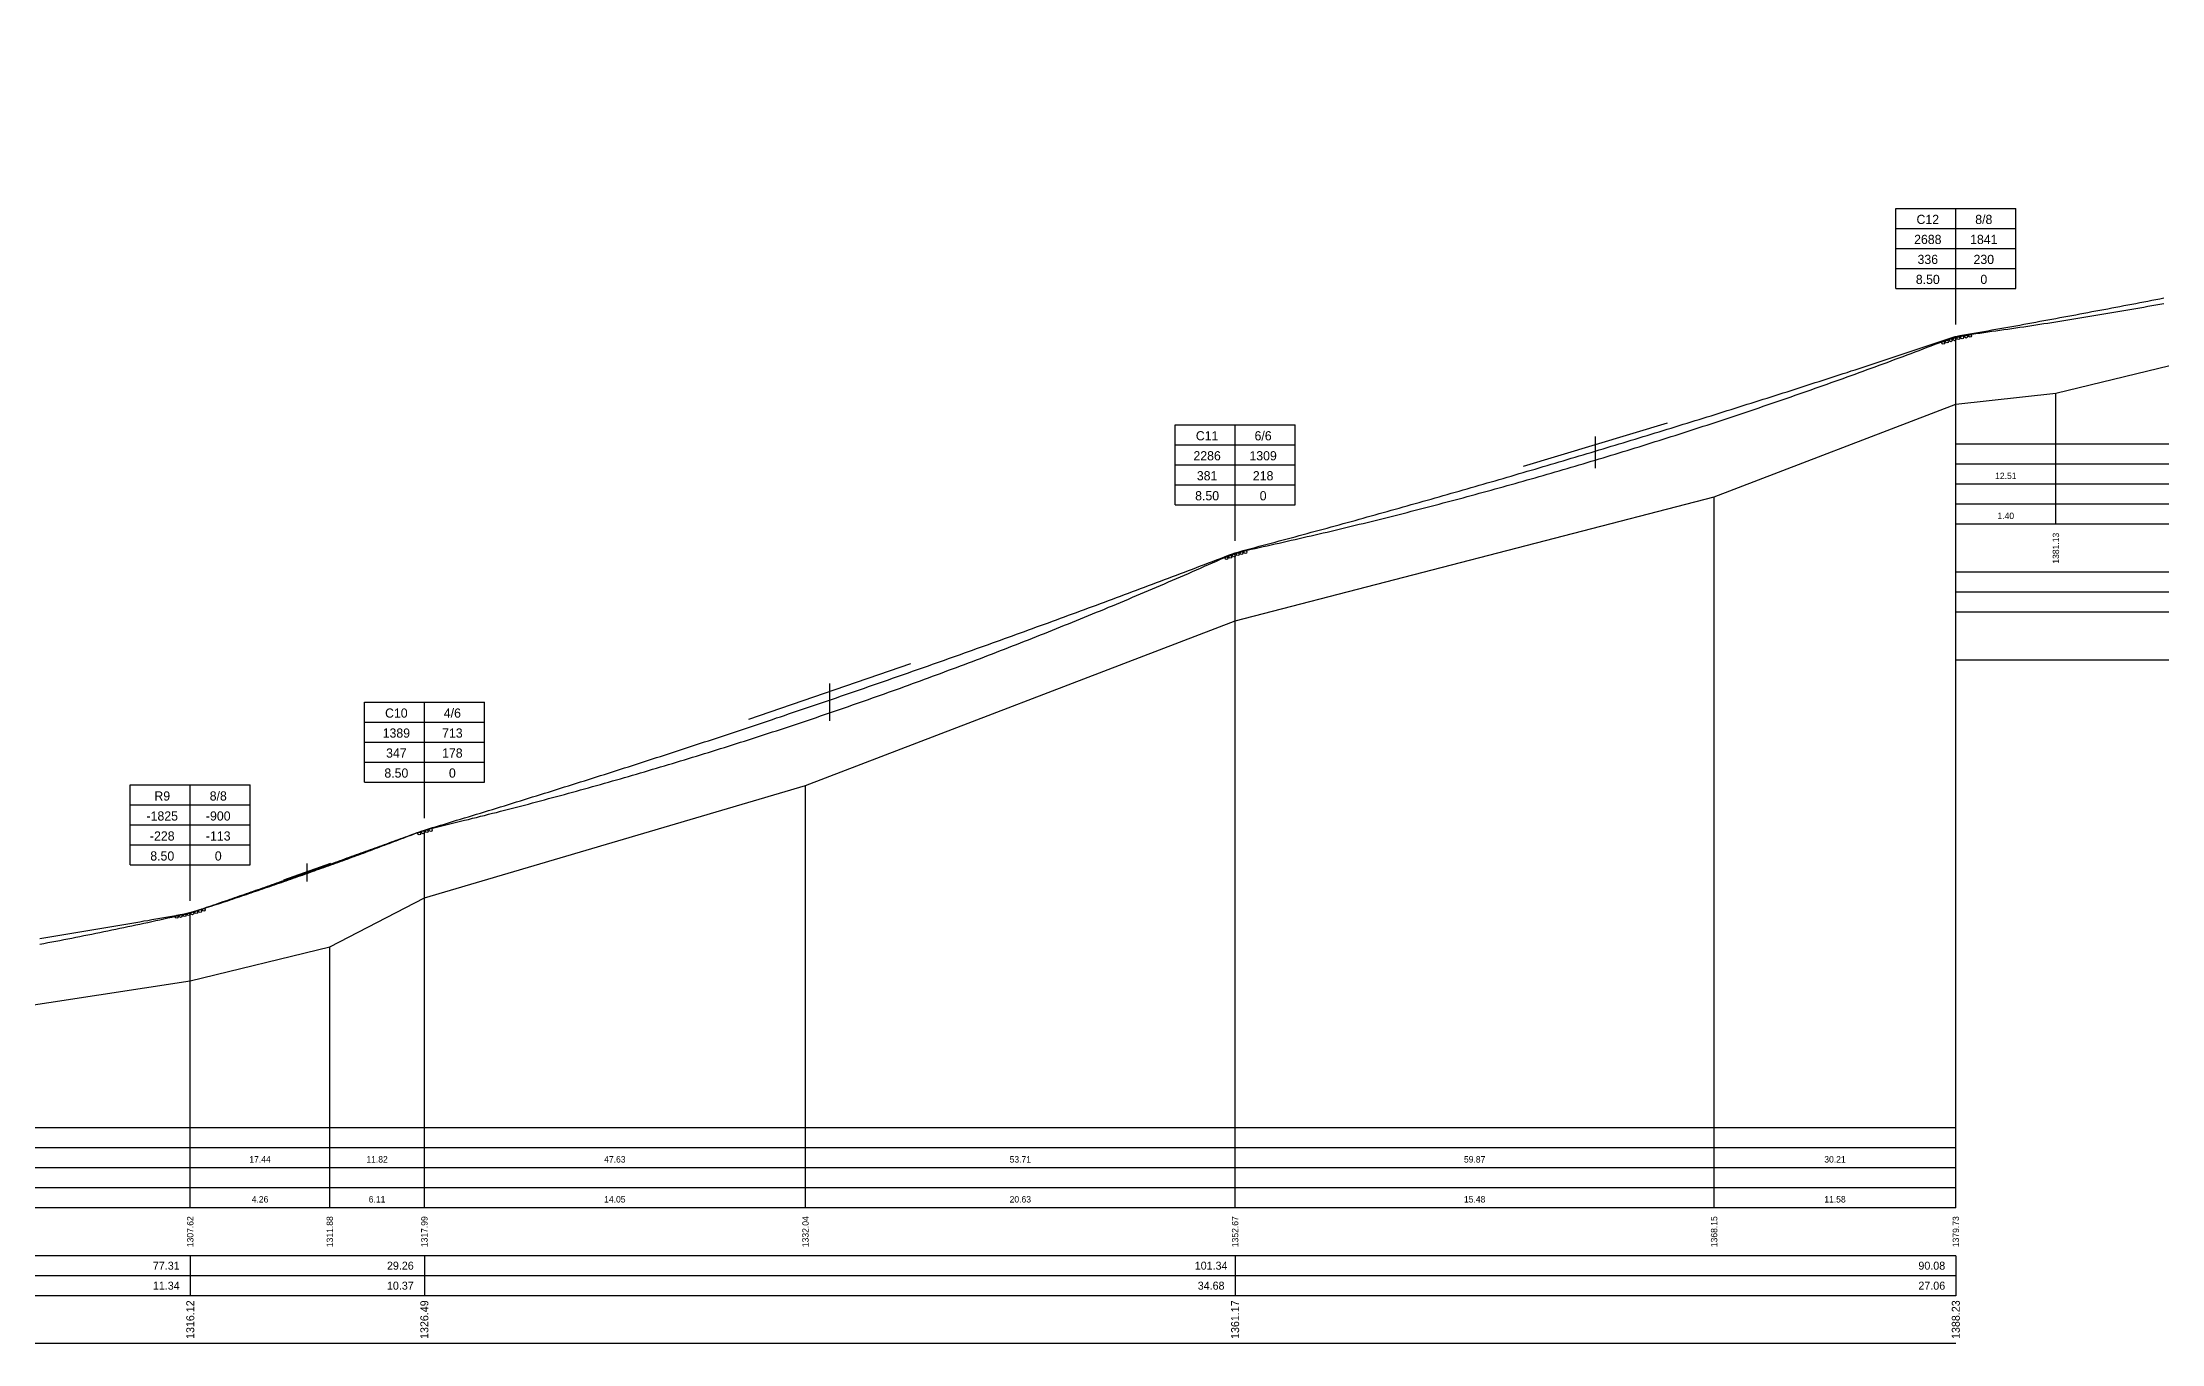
# Model space of a CAD drawing. Header units: millimetres. Extents: x -115 to 983, y 1172 to 1439.
# Drawn here: x 428 to 692.9, y 1262.2 to 1425 of the extents above; entities that cross this region are included whole.
import ezdxf
from ezdxf.enums import TextEntityAlignment as Align

# ---------------------------------------------------------------- set-up
doc = ezdxf.new("R2010")
doc.units = ezdxf.units.MM
doc.header["$LTSCALE"] = 5
for name, color, linetype in [('CAMPATA', 160, 'Continuous'), ('CATENARIA_MAX', 5, 'Continuous'), ('CATENARIA_MIN', 2, 'Continuous'), ('CORDE', 4, 'Continuous'), ('CURVATURA', 1, 'Continuous'), ('FINCHE_TERRENO', 3, 'Continuous'), ('N_rolle', 7, 'Continuous'), ('N_tower', 7, 'Continuous'), ('SOSTEGNI', 4, 'Continuous'), ('TABELLINE', 6, 'Continuous'), ('TERRENO', 1, 'Continuous'), ('TESTI', 7, 'Continuous')]:
    doc.layers.add(name, color=color, linetype=linetype)

msp = doc.modelspace()

# ---------------------------------------------------------------- linework, layer by layer
at = {"layer": 'CAMPATA'}
for p, q in [((446.49, 1273.25), (446.49, 1268.25)), ((475.75, 1273.25), (475.75, 1268.25)), ((577.09, 1273.25), (577.09, 1268.25)), ((667.17, 1273.25), (667.17, 1268.25))]:
    msp.add_line(p, q, dxfattribs=at)
at = {"layer": 'CATENARIA_MAX'}
for points in [[(667.17, 1388.23), (667.67, 1388.3), (668.17, 1388.37), (668.67, 1388.43), (669.17, 1388.5), (669.67, 1388.57), (670.17, 1388.64), (670.67, 1388.71), (671.17, 1388.79), (671.67, 1388.86), (672.17, 1388.93), (672.67, 1389), (673.17, 1389.07), (673.67, 1389.15), (674.17, 1389.22), (674.67, 1389.29), (675.17, 1389.37), (675.67, 1389.44), (676.17, 1389.52), (676.67, 1389.6), (677.17, 1389.67), (677.67, 1389.75), (678.17, 1389.83), (678.67, 1389.9), (679.17, 1389.98), (679.67, 1390.06), (680.17, 1390.14), (680.67, 1390.22), (681.17, 1390.3), (681.67, 1390.38), (682.17, 1390.46), (682.67, 1390.54), (683.17, 1390.62), (683.67, 1390.7), (684.17, 1390.79), (684.67, 1390.87), (685.17, 1390.95), (685.67, 1391.04), (686.17, 1391.12), (686.67, 1391.2), (687.17, 1391.29), (687.67, 1391.38), (688.17, 1391.46), (688.67, 1391.55), (689.17, 1391.63), (689.67, 1391.72), (690.17, 1391.81), (690.67, 1391.9), (691.17, 1391.99), (691.67, 1392.08), (692.17, 1392.17), (692.67, 1392.26), (693.17, 1392.35)], [(577.09, 1361.17), (577.59, 1361.28), (578.09, 1361.39), (578.59, 1361.49), (579.09, 1361.6), (579.59, 1361.71), (580.09, 1361.82), (580.59, 1361.93), (581.09, 1362.04), (581.59, 1362.15), (582.09, 1362.27), (582.59, 1362.38), (583.09, 1362.49), (583.59, 1362.6), (584.09, 1362.72), (584.59, 1362.83), (585.09, 1362.95), (585.59, 1363.06), (586.09, 1363.18), (586.59, 1363.29), (587.09, 1363.41), (587.59, 1363.53), (588.09, 1363.64), (588.59, 1363.76), (589.09, 1363.88), (589.59, 1364), (590.09, 1364.12), (590.59, 1364.24), (591.09, 1364.36), (591.59, 1364.48), (592.09, 1364.6), (592.59, 1364.72), (593.09, 1364.84), (593.59, 1364.97), (594.09, 1365.09), (594.59, 1365.21), (595.09, 1365.34), (595.59, 1365.46), (596.09, 1365.59), (596.59, 1365.71), (597.09, 1365.84), (597.59, 1365.97), (598.09, 1366.09), (598.59, 1366.22), (599.09, 1366.35), (599.59, 1366.48), (600.09, 1366.61), (600.59, 1366.73), (601.09, 1366.86), (601.59, 1366.99), (602.09, 1367.13), (602.59, 1367.26), (603.09, 1367.39), (603.59, 1367.52), (604.09, 1367.65), (604.59, 1367.79), (605.09, 1367.92), (605.59, 1368.05), (606.09, 1368.19), (606.59, 1368.32), (607.09, 1368.46), (607.59, 1368.6), (608.09, 1368.73), (608.59, 1368.87), (609.09, 1369.01), (609.59, 1369.15), (610.09, 1369.28), (610.59, 1369.42), (611.09, 1369.56), (611.59, 1369.7), (612.09, 1369.84), (612.59, 1369.98), (613.09, 1370.12), (613.59, 1370.27), (614.09, 1370.41), (614.59, 1370.55), (615.09, 1370.69), (615.59, 1370.84), (616.09, 1370.98), (616.59, 1371.13), (617.09, 1371.27), (617.59, 1371.42), (618.09, 1371.56), (618.59, 1371.71), (619.09, 1371.86), (619.59, 1372.01), (620.09, 1372.15), (620.59, 1372.3), (621.09, 1372.45), (621.59, 1372.6), (622.09, 1372.75), (622.59, 1372.9), (623.09, 1373.05), (623.59, 1373.2), (624.09, 1373.35), (624.59, 1373.51), (625.09, 1373.66), (625.59, 1373.81), (626.09, 1373.97), (626.59, 1374.12), (627.09, 1374.28), (627.59, 1374.43), (628.09, 1374.59), (628.59, 1374.74), (629.09, 1374.9), (629.59, 1375.06), (630.09, 1375.21), (630.59, 1375.37), (631.09, 1375.53), (631.59, 1375.69), (632.09, 1375.85), (632.59, 1376.01), (633.09, 1376.17), (633.59, 1376.33), (634.09, 1376.49), (634.59, 1376.65), (635.09, 1376.82), (635.59, 1376.98), (636.09, 1377.14), (636.59, 1377.31), (637.09, 1377.47), (637.59, 1377.63), (638.09, 1377.8), (638.59, 1377.97), (639.09, 1378.13), (639.59, 1378.3), (640.09, 1378.47), (640.59, 1378.63), (641.09, 1378.8), (641.59, 1378.97), (642.09, 1379.14), (642.59, 1379.31), (643.09, 1379.48), (643.59, 1379.65), (644.09, 1379.82), (644.59, 1379.99), (645.09, 1380.16), (645.59, 1380.34), (646.09, 1380.51), (646.59, 1380.68), (647.09, 1380.86), (647.59, 1381.03), (648.09, 1381.2), (648.59, 1381.38), (649.09, 1381.56), (649.59, 1381.73), (650.09, 1381.91), (650.59, 1382.09), (651.09, 1382.26), (651.59, 1382.44), (652.09, 1382.62), (652.59, 1382.8), (653.09, 1382.98), (653.59, 1383.16), (654.09, 1383.34), (654.59, 1383.52), (655.09, 1383.7), (655.59, 1383.88), (656.09, 1384.07), (656.59, 1384.25), (657.09, 1384.43), (657.59, 1384.62), (658.09, 1384.8), (658.59, 1384.98), (659.09, 1385.17), (659.59, 1385.36), (660.09, 1385.54), (660.59, 1385.73), (661.09, 1385.92), (661.59, 1386.1), (662.09, 1386.29), (662.59, 1386.48), (663.09, 1386.67), (663.59, 1386.86), (664.09, 1387.05), (664.59, 1387.24), (665.09, 1387.43), (665.59, 1387.62), (666.09, 1387.81), (666.59, 1388.01), (667.09, 1388.2), (667.17, 1388.23)], [(475.75, 1326.49), (476.25, 1326.61), (476.75, 1326.73), (477.25, 1326.85), (477.75, 1326.97), (478.25, 1327.09), (478.75, 1327.21), (479.25, 1327.33), (479.75, 1327.45), (480.25, 1327.58), (480.75, 1327.7), (481.25, 1327.82), (481.75, 1327.95), (482.25, 1328.07), (482.75, 1328.2), (483.25, 1328.32), (483.75, 1328.45), (484.25, 1328.58), (484.75, 1328.7), (485.25, 1328.83), (485.75, 1328.96), (486.25, 1329.09), (486.75, 1329.22), (487.25, 1329.35), (487.75, 1329.48), (488.25, 1329.61), (488.75, 1329.74), (489.25, 1329.87), (489.75, 1330), (490.25, 1330.14), (490.75, 1330.27), (491.25, 1330.41), (491.75, 1330.54), (492.25, 1330.68), (492.75, 1330.81), (493.25, 1330.95), (493.75, 1331.08), (494.25, 1331.22), (494.75, 1331.36), (495.25, 1331.5), (495.75, 1331.64), (496.25, 1331.78), (496.75, 1331.92), (497.25, 1332.06), (497.75, 1332.2), (498.25, 1332.34), (498.75, 1332.48), (499.25, 1332.62), (499.75, 1332.77), (500.25, 1332.91), (500.75, 1333.05), (501.25, 1333.2), (501.75, 1333.34), (502.25, 1333.49), (502.75, 1333.64), (503.25, 1333.78), (503.75, 1333.93), (504.25, 1334.08), (504.75, 1334.22), (505.25, 1334.37), (505.75, 1334.52), (506.25, 1334.67), (506.75, 1334.82), (507.25, 1334.97), (507.75, 1335.13), (508.25, 1335.28), (508.75, 1335.43), (509.25, 1335.58), (509.75, 1335.74), (510.25, 1335.89), (510.75, 1336.04), (511.25, 1336.2), (511.75, 1336.35), (512.25, 1336.51), (512.75, 1336.67), (513.25, 1336.82), (513.75, 1336.98), (514.25, 1337.14), (514.75, 1337.3), (515.25, 1337.46), (515.75, 1337.62), (516.25, 1337.78), (516.75, 1337.94), (517.25, 1338.1), (517.75, 1338.26), (518.25, 1338.42), (518.75, 1338.59), (519.25, 1338.75), (519.75, 1338.91), (520.25, 1339.08), (520.75, 1339.24), (521.25, 1339.41), (521.75, 1339.58), (522.25, 1339.74), (522.75, 1339.91), (523.25, 1340.08), (523.75, 1340.24), (524.25, 1340.41), (524.75, 1340.58), (525.25, 1340.75), (525.75, 1340.92), (526.25, 1341.09), (526.75, 1341.26), (527.25, 1341.44), (527.75, 1341.61), (528.25, 1341.78), (528.75, 1341.95), (529.25, 1342.13), (529.75, 1342.3), (530.25, 1342.48), (530.75, 1342.65), (531.25, 1342.83), (531.75, 1343), (532.25, 1343.18), (532.75, 1343.36), (533.25, 1343.54), (533.75, 1343.72), (534.25, 1343.89), (534.75, 1344.07), (535.25, 1344.25), (535.75, 1344.43), (536.25, 1344.62), (536.75, 1344.8), (537.25, 1344.98), (537.75, 1345.16), (538.25, 1345.35), (538.75, 1345.53), (539.25, 1345.71), (539.75, 1345.9), (540.25, 1346.08), (540.75, 1346.27), (541.25, 1346.46), (541.75, 1346.64), (542.25, 1346.83), (542.75, 1347.02), (543.25, 1347.21), (543.75, 1347.39), (544.25, 1347.58), (544.75, 1347.77), (545.25, 1347.96), (545.75, 1348.16), (546.25, 1348.35), (546.75, 1348.54), (547.25, 1348.73), (547.75, 1348.92), (548.25, 1349.12), (548.75, 1349.31), (549.25, 1349.51), (549.75, 1349.7), (550.25, 1349.9), (550.75, 1350.09), (551.25, 1350.29), (551.75, 1350.49), (552.25, 1350.69), (552.75, 1350.88), (553.25, 1351.08), (553.75, 1351.28), (554.25, 1351.48), (554.75, 1351.68), (555.25, 1351.88), (555.75, 1352.09), (556.25, 1352.29), (556.75, 1352.49), (557.25, 1352.69), (557.75, 1352.9), (558.25, 1353.1), (558.75, 1353.31), (559.25, 1353.51), (559.75, 1353.72), (560.25, 1353.92), (560.75, 1354.13), (561.25, 1354.34), (561.75, 1354.54), (562.25, 1354.75), (562.75, 1354.96), (563.25, 1355.17), (563.75, 1355.38), (564.25, 1355.59), (564.75, 1355.8), (565.25, 1356.01), (565.75, 1356.22), (566.25, 1356.44), (566.75, 1356.65), (567.25, 1356.86), (567.75, 1357.08), (568.25, 1357.29), (568.75, 1357.51), (569.25, 1357.72), (569.75, 1357.94), (570.25, 1358.15), (570.75, 1358.37), (571.25, 1358.59), (571.75, 1358.81), (572.25, 1359.03), (572.75, 1359.25), (573.25, 1359.47), (573.75, 1359.69), (574.25, 1359.91), (574.75, 1360.13), (575.25, 1360.35), (575.75, 1360.57), (576.25, 1360.79), (576.75, 1361.02), (577.09, 1361.17)], [(446.49, 1316.12), (446.78, 1316.21), (447.08, 1316.31), (447.37, 1316.4), (447.66, 1316.5), (447.95, 1316.59), (448.25, 1316.69), (448.54, 1316.79), (448.83, 1316.88), (449.12, 1316.98), (449.42, 1317.07), (449.71, 1317.17), (450, 1317.27), (450.29, 1317.36), (450.59, 1317.46), (450.88, 1317.56), (451.17, 1317.65), (451.46, 1317.75), (451.76, 1317.85), (452.05, 1317.95), (452.34, 1318.04), (452.63, 1318.14), (452.93, 1318.24), (453.22, 1318.34), (453.51, 1318.44), (453.8, 1318.54), (454.1, 1318.64), (454.39, 1318.74), (454.68, 1318.84), (454.98, 1318.94), (455.27, 1319.04), (455.56, 1319.14), (455.85, 1319.24), (456.15, 1319.34), (456.44, 1319.44), (456.73, 1319.54), (457.02, 1319.64), (457.32, 1319.74), (457.61, 1319.84), (457.9, 1319.94), (458.19, 1320.04), (458.49, 1320.15), (458.78, 1320.25), (459.07, 1320.35), (459.36, 1320.45), (459.66, 1320.56), (459.95, 1320.66), (460.24, 1320.76), (460.53, 1320.86), (460.83, 1320.97), (461.12, 1321.07), (461.41, 1321.18), (461.71, 1321.28), (462, 1321.38), (462.29, 1321.49), (462.58, 1321.59), (462.88, 1321.7), (463.17, 1321.8), (463.46, 1321.91), (463.75, 1322.01), (464.05, 1322.12), (464.34, 1322.22), (464.63, 1322.33), (464.92, 1322.44), (465.22, 1322.54), (465.51, 1322.65), (465.8, 1322.75), (466.09, 1322.86), (466.39, 1322.97), (466.68, 1323.08), (466.97, 1323.18), (467.26, 1323.29), (467.56, 1323.4), (467.85, 1323.51), (468.14, 1323.61), (468.43, 1323.72), (468.73, 1323.83), (469.02, 1323.94), (469.31, 1324.05), (469.61, 1324.16), (469.9, 1324.27), (470.19, 1324.38), (470.48, 1324.49), (470.78, 1324.6), (471.07, 1324.71), (471.36, 1324.82), (471.65, 1324.93), (471.95, 1325.04), (472.24, 1325.15), (472.53, 1325.26), (472.82, 1325.37), (473.12, 1325.48), (473.41, 1325.59), (473.7, 1325.7), (473.99, 1325.82), (474.29, 1325.93), (474.58, 1326.04), (474.87, 1326.15), (475.16, 1326.26), (475.46, 1326.38), (475.75, 1326.49), (475.75, 1326.49)], [(427.68, 1312.22), (428.18, 1312.31), (428.68, 1312.41), (429.18, 1312.5), (429.68, 1312.6), (430.18, 1312.69), (430.68, 1312.79), (431.18, 1312.89), (431.68, 1312.98), (432.18, 1313.08), (432.68, 1313.18), (433.18, 1313.28), (433.68, 1313.38), (434.18, 1313.48), (434.68, 1313.58), (435.18, 1313.68), (435.68, 1313.79), (436.18, 1313.89), (436.68, 1313.99), (437.18, 1314.1), (437.68, 1314.2), (438.18, 1314.3), (438.68, 1314.41), (439.18, 1314.52), (439.68, 1314.62), (440.18, 1314.73), (440.68, 1314.84), (441.18, 1314.94), (441.68, 1315.05), (442.18, 1315.16), (442.68, 1315.27), (443.18, 1315.38), (443.68, 1315.49), (444.18, 1315.6), (444.68, 1315.71), (445.18, 1315.82), (445.68, 1315.94), (446.18, 1316.05), (446.49, 1316.12)]]:
    msp.add_lwpolyline(points, dxfattribs=at)
at = {"layer": 'CATENARIA_MIN'}
for points in [[(667.17, 1388.23), (667.67, 1388.32), (668.17, 1388.41), (668.67, 1388.49), (669.17, 1388.58), (669.67, 1388.67), (670.17, 1388.76), (670.67, 1388.85), (671.17, 1388.94), (671.67, 1389.03), (672.17, 1389.11), (672.67, 1389.2), (673.17, 1389.29), (673.67, 1389.38), (674.17, 1389.47), (674.67, 1389.56), (675.17, 1389.65), (675.67, 1389.75), (676.17, 1389.84), (676.67, 1389.93), (677.17, 1390.02), (677.67, 1390.11), (678.17, 1390.2), (678.67, 1390.29), (679.17, 1390.39), (679.67, 1390.48), (680.17, 1390.57), (680.67, 1390.66), (681.17, 1390.75), (681.67, 1390.85), (682.17, 1390.94), (682.67, 1391.03), (683.17, 1391.13), (683.67, 1391.22), (684.17, 1391.32), (684.67, 1391.41), (685.17, 1391.5), (685.67, 1391.6), (686.17, 1391.69), (686.67, 1391.79), (687.17, 1391.88), (687.67, 1391.98), (688.17, 1392.07), (688.67, 1392.17), (689.17, 1392.26), (689.67, 1392.36), (690.17, 1392.46), (690.67, 1392.55), (691.17, 1392.65), (691.67, 1392.75), (692.17, 1392.84), (692.67, 1392.94), (693.17, 1393.04)], [(577.09, 1361.17), (577.59, 1361.3), (578.09, 1361.43), (578.59, 1361.57), (579.09, 1361.7), (579.59, 1361.83), (580.09, 1361.97), (580.59, 1362.1), (581.09, 1362.23), (581.59, 1362.37), (582.09, 1362.5), (582.59, 1362.64), (583.09, 1362.77), (583.59, 1362.9), (584.09, 1363.04), (584.59, 1363.17), (585.09, 1363.31), (585.59, 1363.45), (586.09, 1363.58), (586.59, 1363.72), (587.09, 1363.85), (587.59, 1363.99), (588.09, 1364.13), (588.59, 1364.26), (589.09, 1364.4), (589.59, 1364.54), (590.09, 1364.67), (590.59, 1364.81), (591.09, 1364.95), (591.59, 1365.09), (592.09, 1365.22), (592.59, 1365.36), (593.09, 1365.5), (593.59, 1365.64), (594.09, 1365.78), (594.59, 1365.92), (595.09, 1366.06), (595.59, 1366.2), (596.09, 1366.34), (596.59, 1366.48), (597.09, 1366.62), (597.59, 1366.76), (598.09, 1366.9), (598.59, 1367.04), (599.09, 1367.18), (599.59, 1367.32), (600.09, 1367.46), (600.59, 1367.6), (601.09, 1367.74), (601.59, 1367.88), (602.09, 1368.03), (602.59, 1368.17), (603.09, 1368.31), (603.59, 1368.45), (604.09, 1368.6), (604.59, 1368.74), (605.09, 1368.88), (605.59, 1369.03), (606.09, 1369.17), (606.59, 1369.31), (607.09, 1369.46), (607.59, 1369.6), (608.09, 1369.75), (608.59, 1369.89), (609.09, 1370.04), (609.59, 1370.18), (610.09, 1370.33), (610.59, 1370.47), (611.09, 1370.62), (611.59, 1370.76), (612.09, 1370.91), (612.59, 1371.06), (613.09, 1371.2), (613.59, 1371.35), (614.09, 1371.5), (614.59, 1371.64), (615.09, 1371.79), (615.59, 1371.94), (616.09, 1372.09), (616.59, 1372.23), (617.09, 1372.38), (617.59, 1372.53), (618.09, 1372.68), (618.59, 1372.83), (619.09, 1372.98), (619.59, 1373.13), (620.09, 1373.27), (620.59, 1373.42), (621.09, 1373.57), (621.59, 1373.72), (622.09, 1373.87), (622.59, 1374.02), (623.09, 1374.17), (623.59, 1374.33), (624.09, 1374.48), (624.59, 1374.63), (625.09, 1374.78), (625.59, 1374.93), (626.09, 1375.08), (626.59, 1375.23), (627.09, 1375.39), (627.59, 1375.54), (628.09, 1375.69), (628.59, 1375.84), (629.09, 1376), (629.59, 1376.15), (630.09, 1376.3), (630.59, 1376.46), (631.09, 1376.61), (631.59, 1376.76), (632.09, 1376.92), (632.59, 1377.07), (633.09, 1377.23), (633.59, 1377.38), (634.09, 1377.54), (634.59, 1377.69), (635.09, 1377.85), (635.59, 1378), (636.09, 1378.16), (636.59, 1378.31), (637.09, 1378.47), (637.59, 1378.63), (638.09, 1378.78), (638.59, 1378.94), (639.09, 1379.1), (639.59, 1379.25), (640.09, 1379.41), (640.59, 1379.57), (641.09, 1379.73), (641.59, 1379.88), (642.09, 1380.04), (642.59, 1380.2), (643.09, 1380.36), (643.59, 1380.52), (644.09, 1380.68), (644.59, 1380.84), (645.09, 1380.99), (645.59, 1381.15), (646.09, 1381.31), (646.59, 1381.47), (647.09, 1381.63), (647.59, 1381.79), (648.09, 1381.95), (648.59, 1382.12), (649.09, 1382.28), (649.59, 1382.44), (650.09, 1382.6), (650.59, 1382.76), (651.09, 1382.92), (651.59, 1383.08), (652.09, 1383.25), (652.59, 1383.41), (653.09, 1383.57), (653.59, 1383.73), (654.09, 1383.9), (654.59, 1384.06), (655.09, 1384.22), (655.59, 1384.39), (656.09, 1384.55), (656.59, 1384.71), (657.09, 1384.88), (657.59, 1385.04), (658.09, 1385.21), (658.59, 1385.37), (659.09, 1385.54), (659.59, 1385.7), (660.09, 1385.87), (660.59, 1386.03), (661.09, 1386.2), (661.59, 1386.36), (662.09, 1386.53), (662.59, 1386.7), (663.09, 1386.86), (663.59, 1387.03), (664.09, 1387.2), (664.59, 1387.36), (665.09, 1387.53), (665.59, 1387.7), (666.09, 1387.87), (666.59, 1388.03), (667.09, 1388.2), (667.17, 1388.23)], [(475.75, 1326.49), (476.25, 1326.64), (476.75, 1326.79), (477.25, 1326.94), (477.75, 1327.09), (478.25, 1327.24), (478.75, 1327.39), (479.25, 1327.55), (479.75, 1327.7), (480.25, 1327.85), (480.75, 1328), (481.25, 1328.15), (481.75, 1328.3), (482.25, 1328.46), (482.75, 1328.61), (483.25, 1328.76), (483.75, 1328.92), (484.25, 1329.07), (484.75, 1329.22), (485.25, 1329.38), (485.75, 1329.53), (486.25, 1329.69), (486.75, 1329.84), (487.25, 1330), (487.75, 1330.15), (488.25, 1330.31), (488.75, 1330.46), (489.25, 1330.62), (489.75, 1330.77), (490.25, 1330.93), (490.75, 1331.08), (491.25, 1331.24), (491.75, 1331.4), (492.25, 1331.55), (492.75, 1331.71), (493.25, 1331.87), (493.75, 1332.02), (494.25, 1332.18), (494.75, 1332.34), (495.25, 1332.5), (495.75, 1332.66), (496.25, 1332.82), (496.75, 1332.97), (497.25, 1333.13), (497.75, 1333.29), (498.25, 1333.45), (498.75, 1333.61), (499.25, 1333.77), (499.75, 1333.93), (500.25, 1334.09), (500.75, 1334.25), (501.25, 1334.41), (501.75, 1334.57), (502.25, 1334.73), (502.75, 1334.89), (503.25, 1335.06), (503.75, 1335.22), (504.25, 1335.38), (504.75, 1335.54), (505.25, 1335.7), (505.75, 1335.86), (506.25, 1336.03), (506.75, 1336.19), (507.25, 1336.35), (507.75, 1336.52), (508.25, 1336.68), (508.75, 1336.84), (509.25, 1337.01), (509.75, 1337.17), (510.25, 1337.34), (510.75, 1337.5), (511.25, 1337.66), (511.75, 1337.83), (512.25, 1337.99), (512.75, 1338.16), (513.25, 1338.33), (513.75, 1338.49), (514.25, 1338.66), (514.75, 1338.82), (515.25, 1338.99), (515.75, 1339.16), (516.25, 1339.32), (516.75, 1339.49), (517.25, 1339.66), (517.75, 1339.82), (518.25, 1339.99), (518.75, 1340.16), (519.25, 1340.33), (519.75, 1340.5), (520.25, 1340.66), (520.75, 1340.83), (521.25, 1341), (521.75, 1341.17), (522.25, 1341.34), (522.75, 1341.51), (523.25, 1341.68), (523.75, 1341.85), (524.25, 1342.02), (524.75, 1342.19), (525.25, 1342.36), (525.75, 1342.53), (526.25, 1342.7), (526.75, 1342.87), (527.25, 1343.04), (527.75, 1343.22), (528.25, 1343.39), (528.75, 1343.56), (529.25, 1343.73), (529.75, 1343.9), (530.25, 1344.08), (530.75, 1344.25), (531.25, 1344.42), (531.75, 1344.6), (532.25, 1344.77), (532.75, 1344.94), (533.25, 1345.12), (533.75, 1345.29), (534.25, 1345.47), (534.75, 1345.64), (535.25, 1345.81), (535.75, 1345.99), (536.25, 1346.16), (536.75, 1346.34), (537.25, 1346.52), (537.75, 1346.69), (538.25, 1346.87), (538.75, 1347.04), (539.25, 1347.22), (539.75, 1347.4), (540.25, 1347.57), (540.75, 1347.75), (541.25, 1347.93), (541.75, 1348.1), (542.25, 1348.28), (542.75, 1348.46), (543.25, 1348.64), (543.75, 1348.82), (544.25, 1348.99), (544.75, 1349.17), (545.25, 1349.35), (545.75, 1349.53), (546.25, 1349.71), (546.75, 1349.89), (547.25, 1350.07), (547.75, 1350.25), (548.25, 1350.43), (548.75, 1350.61), (549.25, 1350.79), (549.75, 1350.97), (550.25, 1351.15), (550.75, 1351.33), (551.25, 1351.51), (551.75, 1351.7), (552.25, 1351.88), (552.75, 1352.06), (553.25, 1352.24), (553.75, 1352.42), (554.25, 1352.61), (554.75, 1352.79), (555.25, 1352.97), (555.75, 1353.16), (556.25, 1353.34), (556.75, 1353.52), (557.25, 1353.71), (557.75, 1353.89), (558.25, 1354.08), (558.75, 1354.26), (559.25, 1354.44), (559.75, 1354.63), (560.25, 1354.81), (560.75, 1355), (561.25, 1355.19), (561.75, 1355.37), (562.25, 1355.56), (562.75, 1355.74), (563.25, 1355.93), (563.75, 1356.12), (564.25, 1356.3), (564.75, 1356.49), (565.25, 1356.68), (565.75, 1356.86), (566.25, 1357.05), (566.75, 1357.24), (567.25, 1357.43), (567.75, 1357.62), (568.25, 1357.8), (568.75, 1357.99), (569.25, 1358.18), (569.75, 1358.37), (570.25, 1358.56), (570.75, 1358.75), (571.25, 1358.94), (571.75, 1359.13), (572.25, 1359.32), (572.75, 1359.51), (573.25, 1359.7), (573.75, 1359.89), (574.25, 1360.08), (574.75, 1360.27), (575.25, 1360.46), (575.75, 1360.66), (576.25, 1360.85), (576.75, 1361.04), (577.09, 1361.17)], [(446.49, 1316.12), (446.78, 1316.22), (447.08, 1316.32), (447.37, 1316.42), (447.66, 1316.52), (447.95, 1316.62), (448.25, 1316.72), (448.54, 1316.82), (448.83, 1316.92), (449.12, 1317.02), (449.42, 1317.12), (449.71, 1317.22), (450, 1317.33), (450.29, 1317.43), (450.59, 1317.53), (450.88, 1317.63), (451.17, 1317.73), (451.46, 1317.83), (451.76, 1317.93), (452.05, 1318.03), (452.34, 1318.14), (452.63, 1318.24), (452.93, 1318.34), (453.22, 1318.44), (453.51, 1318.54), (453.8, 1318.64), (454.1, 1318.75), (454.39, 1318.85), (454.68, 1318.95), (454.98, 1319.05), (455.27, 1319.15), (455.56, 1319.26), (455.85, 1319.36), (456.15, 1319.46), (456.44, 1319.56), (456.73, 1319.67), (457.02, 1319.77), (457.32, 1319.87), (457.61, 1319.97), (457.9, 1320.08), (458.19, 1320.18), (458.49, 1320.28), (458.78, 1320.39), (459.07, 1320.49), (459.36, 1320.59), (459.66, 1320.7), (459.95, 1320.8), (460.24, 1320.9), (460.53, 1321.01), (460.83, 1321.11), (461.12, 1321.21), (461.41, 1321.32), (461.71, 1321.42), (462, 1321.52), (462.29, 1321.63), (462.58, 1321.73), (462.88, 1321.84), (463.17, 1321.94), (463.46, 1322.05), (463.75, 1322.15), (464.05, 1322.25), (464.34, 1322.36), (464.63, 1322.46), (464.92, 1322.57), (465.22, 1322.67), (465.51, 1322.78), (465.8, 1322.88), (466.09, 1322.99), (466.39, 1323.09), (466.68, 1323.2), (466.97, 1323.3), (467.26, 1323.41), (467.56, 1323.51), (467.85, 1323.62), (468.14, 1323.72), (468.43, 1323.83), (468.73, 1323.93), (469.02, 1324.04), (469.31, 1324.15), (469.61, 1324.25), (469.9, 1324.36), (470.19, 1324.46), (470.48, 1324.57), (470.78, 1324.68), (471.07, 1324.78), (471.36, 1324.89), (471.65, 1324.99), (471.95, 1325.1), (472.24, 1325.21), (472.53, 1325.31), (472.82, 1325.42), (473.12, 1325.53), (473.41, 1325.63), (473.7, 1325.74), (473.99, 1325.85), (474.29, 1325.95), (474.58, 1326.06), (474.87, 1326.17), (475.16, 1326.28), (475.46, 1326.38), (475.75, 1326.49), (475.75, 1326.49)], [(427.68, 1312.94), (428.18, 1313.02), (428.68, 1313.1), (429.18, 1313.18), (429.68, 1313.26), (430.18, 1313.34), (430.68, 1313.43), (431.18, 1313.51), (431.68, 1313.59), (432.18, 1313.67), (432.68, 1313.76), (433.18, 1313.84), (433.68, 1313.92), (434.18, 1314.01), (434.68, 1314.09), (435.18, 1314.17), (435.68, 1314.26), (436.18, 1314.34), (436.68, 1314.43), (437.18, 1314.51), (437.68, 1314.6), (438.18, 1314.68), (438.68, 1314.77), (439.18, 1314.85), (439.68, 1314.94), (440.18, 1315.02), (440.68, 1315.11), (441.18, 1315.19), (441.68, 1315.28), (442.18, 1315.37), (442.68, 1315.45), (443.18, 1315.54), (443.68, 1315.63), (444.18, 1315.71), (444.68, 1315.8), (445.18, 1315.89), (445.68, 1315.98), (446.18, 1316.07), (446.49, 1316.12)]]:
    msp.add_lwpolyline(points, dxfattribs=at)
at = {"layer": 'CORDE'}
for p, q in [((613.12, 1371.99), (631.14, 1377.41)), ((622.13, 1371.76), (622.13, 1375.7)), ((516.29, 1340.36), (536.55, 1347.3)), ((526.42, 1340.15), (526.42, 1344.83)), ((458.19, 1320.27), (464.05, 1322.34)), ((461.12, 1320.07), (461.12, 1322.31))]:
    msp.add_line(p, q, dxfattribs=at)
at = {"layer": 'CURVATURA'}
for p, q in [((666.48, 1387.91), (666.96, 1388.05)), ((666.96, 1388.05), (667.44, 1388.17)), ((667.44, 1388.17), (667.93, 1388.28)), ((667.93, 1388.28), (668.42, 1388.37)), ((668.42, 1388.37), (668.92, 1388.47)), ((665.53, 1387.6), (666, 1387.75)), ((666, 1387.75), (666.48, 1387.91)), ((575.95, 1360.66), (576.41, 1360.84)), ((576.41, 1360.84), (576.88, 1361.01)), ((576.88, 1361.01), (577.35, 1361.17)), ((577.35, 1361.17), (577.84, 1361.3)), ((577.84, 1361.3), (578.32, 1361.44)), ((475.05, 1326.22), (475.52, 1326.38)), ((475.52, 1326.38), (476, 1326.53)), ((476, 1326.53), (476.48, 1326.66)), ((447.19, 1316.39), (447.67, 1316.54)), ((447.67, 1316.54), (448.15, 1316.69)), ((444.76, 1315.82), (445.25, 1315.91)), ((445.25, 1315.91), (445.74, 1316.02)), ((445.74, 1316.02), (446.23, 1316.13)), ((446.23, 1316.13), (446.71, 1316.26)), ((446.71, 1316.26), (447.19, 1316.39))]:
    msp.add_line(p, q, dxfattribs=at)
for centre in [(667.01, 1387.87), (667.5, 1388), (667.98, 1388.11), (668.47, 1388.2), (668.96, 1388.29), (665.6, 1387.43), (666.06, 1387.58), (666.54, 1387.74), (576.02, 1360.49), (576.48, 1360.67), (576.94, 1360.84), (577.42, 1361), (577.89, 1361.13), (578.38, 1361.26), (475.11, 1326.05), (475.58, 1326.21), (476.06, 1326.36), (476.54, 1326.49), (447.72, 1316.36), (448.19, 1316.52), (444.8, 1315.64), (445.29, 1315.74), (445.78, 1315.84), (446.27, 1315.96), (446.75, 1316.08), (447.24, 1316.22)]:
    msp.add_circle(centre, 0.18, dxfattribs=at)
at = {"layer": 'FINCHE_TERRENO'}
for p, q in [((679.68, 1364.73), (679.68, 1381.13)), ((667.17, 1279.25), (667.17, 1379.73)), ((679.68, 1374.73), (667.17, 1374.73)), ((679.68, 1372.23), (667.17, 1372.23)), ((725.33, 1374.73), (679.68, 1374.73)), ((725.33, 1372.23), (679.68, 1372.23)), ((679.68, 1369.73), (667.17, 1369.73)), ((725.33, 1369.73), (679.68, 1369.73)), ((636.96, 1279.25), (636.96, 1368.15)), ((679.68, 1367.23), (667.17, 1367.23)), ((725.33, 1367.23), (679.68, 1367.23)), ((679.68, 1364.73), (667.17, 1364.73)), ((725.33, 1364.73), (679.68, 1364.73)), ((679.68, 1358.73), (667.17, 1358.73)), ((725.33, 1358.73), (679.68, 1358.73)), ((679.68, 1356.23), (667.17, 1356.23)), ((679.68, 1353.73), (667.17, 1353.73)), ((725.33, 1356.23), (679.68, 1356.23)), ((725.33, 1353.73), (679.68, 1353.73)), ((577.09, 1279.25), (577.09, 1352.67)), ((679.68, 1347.73), (667.17, 1347.73)), ((725.33, 1347.73), (679.68, 1347.73)), ((523.38, 1279.25), (523.38, 1332.04)), ((475.75, 1279.25), (475.75, 1317.99)), ((463.93, 1279.25), (463.93, 1311.88)), ((446.49, 1279.25), (446.49, 1307.62)), ((446.49, 1289.25), (359.18, 1289.25)), ((463.93, 1289.25), (446.49, 1289.25)), ((475.75, 1289.25), (463.93, 1289.25)), ((523.38, 1289.25), (475.75, 1289.25)), ((577.09, 1289.25), (523.38, 1289.25)), ((636.96, 1289.25), (577.09, 1289.25)), ((667.17, 1289.25), (636.96, 1289.25)), ((446.49, 1286.75), (359.18, 1286.75)), ((463.93, 1286.75), (446.49, 1286.75)), ((475.75, 1286.75), (463.93, 1286.75)), ((523.38, 1286.75), (475.75, 1286.75)), ((577.09, 1286.75), (523.38, 1286.75)), ((636.96, 1286.75), (577.09, 1286.75)), ((667.17, 1286.75), (636.96, 1286.75)), ((446.49, 1284.25), (359.18, 1284.25)), ((463.93, 1284.25), (446.49, 1284.25)), ((475.75, 1284.25), (463.93, 1284.25)), ((523.38, 1284.25), (475.75, 1284.25)), ((577.09, 1284.25), (523.38, 1284.25)), ((636.96, 1284.25), (577.09, 1284.25)), ((667.17, 1284.25), (636.96, 1284.25)), ((446.49, 1281.75), (359.18, 1281.75)), ((463.93, 1281.75), (446.49, 1281.75)), ((475.75, 1281.75), (463.93, 1281.75)), ((523.38, 1281.75), (475.75, 1281.75)), ((577.09, 1281.75), (523.38, 1281.75)), ((636.96, 1281.75), (577.09, 1281.75)), ((667.17, 1281.75), (636.96, 1281.75)), ((446.49, 1279.25), (359.18, 1279.25)), ((463.93, 1279.25), (446.49, 1279.25)), ((475.75, 1279.25), (463.93, 1279.25)), ((523.38, 1279.25), (475.75, 1279.25)), ((577.09, 1279.25), (523.38, 1279.25)), ((636.96, 1279.25), (577.09, 1279.25)), ((667.17, 1279.25), (636.96, 1279.25)), ((446.49, 1273.25), (359.18, 1273.25)), ((463.93, 1273.25), (446.49, 1273.25)), ((475.75, 1273.25), (463.93, 1273.25)), ((523.38, 1273.25), (475.75, 1273.25)), ((577.09, 1273.25), (523.38, 1273.25)), ((636.96, 1273.25), (577.09, 1273.25)), ((667.17, 1273.25), (636.96, 1273.25)), ((446.49, 1270.75), (359.18, 1270.75)), ((463.93, 1270.75), (446.49, 1270.75)), ((475.75, 1270.75), (463.93, 1270.75)), ((523.38, 1270.75), (475.75, 1270.75)), ((577.09, 1270.75), (523.38, 1270.75)), ((636.96, 1270.75), (577.09, 1270.75)), ((667.17, 1270.75), (636.96, 1270.75)), ((446.49, 1268.25), (359.18, 1268.25)), ((463.93, 1268.25), (446.49, 1268.25)), ((475.75, 1268.25), (463.93, 1268.25)), ((523.38, 1268.25), (475.75, 1268.25)), ((577.09, 1268.25), (523.38, 1268.25)), ((636.96, 1268.25), (577.09, 1268.25)), ((667.17, 1268.25), (636.96, 1268.25)), ((446.49, 1262.25), (359.18, 1262.25)), ((463.93, 1262.25), (446.49, 1262.25)), ((475.75, 1262.25), (463.93, 1262.25)), ((523.38, 1262.25), (475.75, 1262.25)), ((577.09, 1262.25), (523.38, 1262.25)), ((636.96, 1262.25), (577.09, 1262.25)), ((667.17, 1262.25), (636.96, 1262.25))]:
    msp.add_line(p, q, dxfattribs=at)
at = {"layer": 'SOSTEGNI'}
for p, q in [((667.17, 1379.73), (667.17, 1388.23)), ((577.09, 1352.67), (577.09, 1361.17)), ((475.75, 1317.99), (475.75, 1326.49)), ((446.49, 1307.62), (446.49, 1316.12))]:
    msp.add_line(p, q, dxfattribs=at)
at = {"layer": 'TABELLINE'}
for p, q in [((659.67, 1404.23), (674.67, 1404.23)), ((659.67, 1394.23), (659.67, 1404.23)), ((667.17, 1389.73), (667.17, 1404.23)), ((674.67, 1394.23), (674.67, 1404.23)), ((659.67, 1401.73), (674.67, 1401.73)), ((659.67, 1399.23), (674.67, 1399.23)), ((659.67, 1396.73), (674.67, 1396.73)), ((667.17, 1394.23), (667.17, 1398.23)), ((659.67, 1394.23), (674.67, 1394.23)), ((569.59, 1377.17), (584.59, 1377.17)), ((569.59, 1367.17), (569.59, 1377.17)), ((577.09, 1362.67), (577.09, 1377.17)), ((584.59, 1367.17), (584.59, 1377.17)), ((569.59, 1374.67), (584.59, 1374.67)), ((569.59, 1372.17), (584.59, 1372.17)), ((569.59, 1369.67), (584.59, 1369.67)), ((577.09, 1367.17), (577.09, 1371.17)), ((569.59, 1367.17), (584.59, 1367.17)), ((468.25, 1342.49), (483.25, 1342.49)), ((468.25, 1332.49), (468.25, 1342.49)), ((475.75, 1327.99), (475.75, 1342.49)), ((483.25, 1332.49), (483.25, 1342.49)), ((468.25, 1339.99), (483.25, 1339.99)), ((468.25, 1337.49), (483.25, 1337.49)), ((475.75, 1332.49), (475.75, 1336.49)), ((468.25, 1334.99), (483.25, 1334.99)), ((468.25, 1332.49), (483.25, 1332.49)), ((438.99, 1332.12), (453.99, 1332.12)), ((438.99, 1322.12), (438.99, 1332.12)), ((446.49, 1317.62), (446.49, 1332.12)), ((453.99, 1322.12), (453.99, 1332.12)), ((438.99, 1329.62), (453.99, 1329.62)), ((438.99, 1327.12), (453.99, 1327.12)), ((438.99, 1324.62), (453.99, 1324.62)), ((446.49, 1322.12), (446.49, 1326.12)), ((438.99, 1322.12), (453.99, 1322.12))]:
    msp.add_line(p, q, dxfattribs=at)
at = {"layer": 'TERRENO'}
msp.add_lwpolyline([(359.18, 1294.25), (446.49, 1307.62), (463.93, 1311.88), (475.75, 1317.99), (523.38, 1332.04), (577.09, 1352.67), (636.96, 1368.15), (667.17, 1379.73), (679.68, 1381.13), (725.33, 1392.21), (745.37, 1395.72), (768.43, 1397.06), (821.34, 1401.98), (860.73, 1409.91), (902.65, 1416.7), (935.65, 1417.59), (960.96, 1420.59), (978.03, 1425), (983.03, 1425)], dxfattribs=at)

# ---------------------------------------------------------------- texts
at = {"layer": 'N_rolle'}
for s, p in [('8/8', (670.67, 1402.28)), ('6/6', (580.59, 1375.22)), ('4/6', (479.25, 1340.54)), ('8/8', (449.99, 1330.17))]:
    msp.add_text(s, height=1.15, dxfattribs=at).set_placement(p, align=Align.CENTER)
at = {"layer": 'N_tower'}
for s, p in [('C12', (663.67, 1402.28)), ('C11', (573.59, 1375.22)), ('C10', (472.25, 1340.54)), ('R9', (442.99, 1330.17))]:
    msp.add_text(s, height=1.15, dxfattribs=at).set_placement(p, align=Align.CENTER)
at = {"layer": 'TESTI'}
for s, height, p in [('2688', 1.15, (663.67, 1399.78)), ('1841', 1.15, (670.67, 1399.78)), ('336', 1.15, (663.67, 1397.28)), ('230', 1.15, (670.67, 1397.28)), ('8.50', 1.15, (663.67, 1394.78)), ('0', 1.15, (670.67, 1394.78)), ('2286', 1.15, (573.59, 1372.72)), ('1309', 1.15, (580.59, 1372.72)), ('381', 1.15, (573.59, 1370.22)), ('218', 1.15, (580.59, 1370.22)), ('12.51', 0.8, (673.42, 1370.38)), ('8.50', 1.15, (573.59, 1367.72)), ('0', 1.15, (580.59, 1367.72)), ('1.40', 0.8, (673.42, 1365.38)), ('1389', 1.15, (472.25, 1338.04)), ('713', 1.15, (479.25, 1338.04)), ('347', 1.15, (472.25, 1335.54)), ('178', 1.15, (479.25, 1335.54)), ('8.50', 1.15, (472.25, 1333.04)), ('0', 1.15, (479.25, 1333.04)), ('-1825', 1.15, (442.99, 1327.67)), ('-900', 1.15, (449.99, 1327.67)), ('-228', 1.15, (442.99, 1325.17)), ('-113', 1.15, (449.99, 1325.17)), ('8.50', 1.15, (442.99, 1322.67)), ('0', 1.15, (449.99, 1322.67)), ('17.44', 0.8, (455.21, 1284.9)), ('11.82', 0.8, (469.84, 1284.9)), ('47.63', 0.8, (499.56, 1284.9)), ('53.71', 0.8, (550.24, 1284.9)), ('59.87', 0.8, (607.03, 1284.9)), ('30.21', 0.8, (652.07, 1284.9)), ('4.26', 0.8, (455.21, 1279.9)), ('6.11', 0.8, (469.84, 1279.9)), ('14.05', 0.8, (499.56, 1279.9)), ('20.63', 0.8, (550.24, 1279.9)), ('15.48', 0.8, (607.03, 1279.9)), ('11.58', 0.8, (652.07, 1279.9)), ('77.31', 1, (443.49, 1271.5)), ('29.26', 1, (472.75, 1271.5)), ('101.34', 1, (574.09, 1271.5)), ('90.08', 1, (664.17, 1271.5)), ('11.34', 1, (443.49, 1269)), ('10.37', 1, (472.75, 1269)), ('34.68', 1, (574.09, 1269)), ('27.06', 1, (664.17, 1269))]:
    msp.add_text(s, height=height, dxfattribs=at).set_placement(p, align=Align.CENTER)
for s, height, p in [('1381.13', 0.8, (680.08, 1361.73)), ('1307.62', 0.8, (446.89, 1276.25)), ('1311.88', 0.8, (464.33, 1276.25)), ('1317.99', 0.8, (476.15, 1276.25)), ('1332.04', 0.8, (523.78, 1276.25)), ('1352.67', 0.8, (577.49, 1276.25)), ('1368.15', 0.8, (637.36, 1276.25)), ('1379.73', 0.8, (667.57, 1276.25)), ('1316.12', 1, (446.99, 1265.25)), ('1326.49', 1, (476.25, 1265.25)), ('1361.17', 1, (577.59, 1265.25)), ('1388.23', 1, (667.67, 1265.25))]:
    msp.add_text(s, height=height, rotation=89.983, dxfattribs=at).set_placement(p, align=Align.CENTER)

doc.saveas('drawing.dxf')
